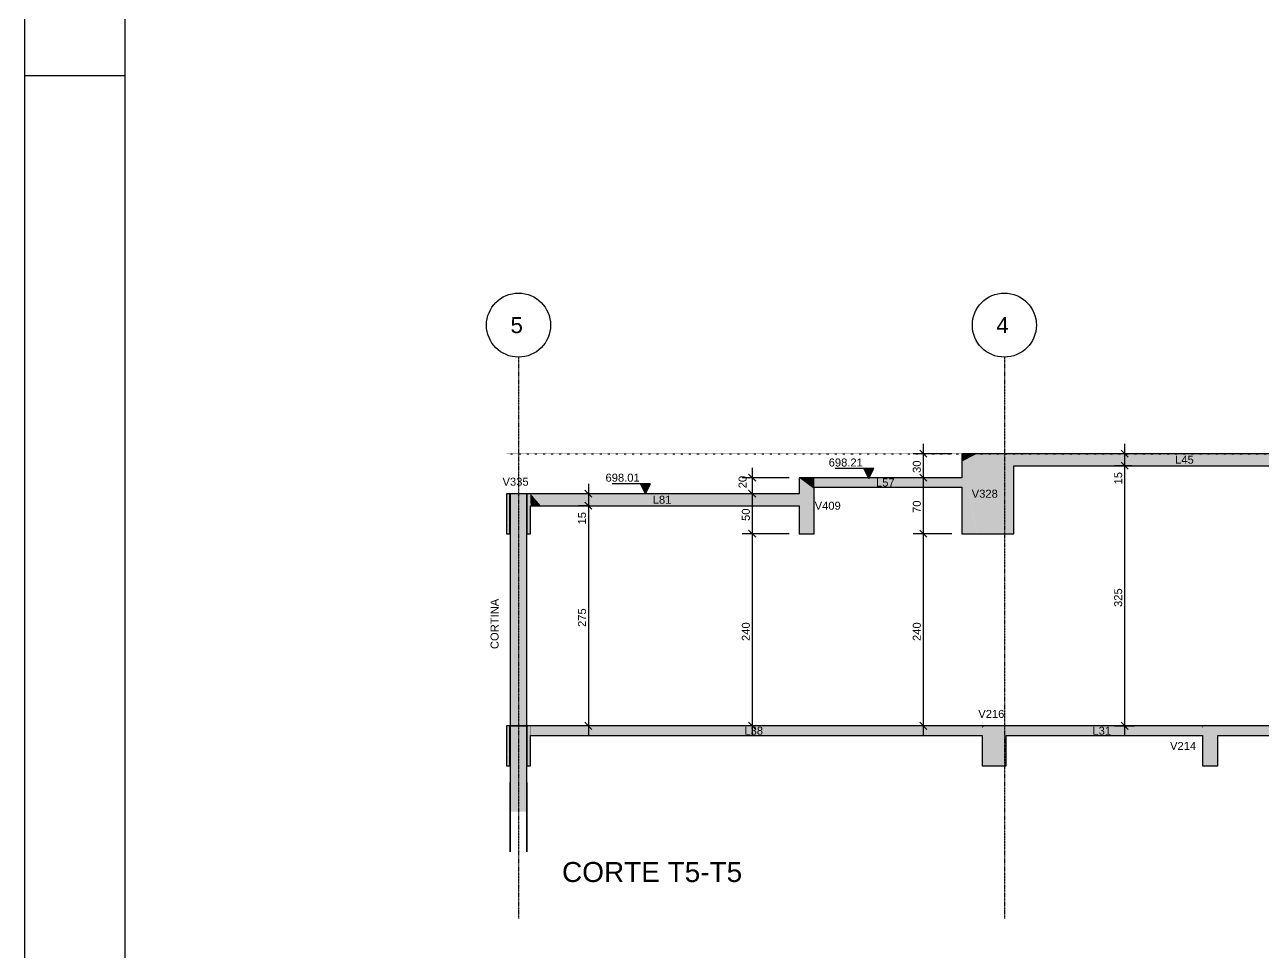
# Model space of a CAD drawing. Extents: x 37185 to 43130, y -8131 to -3926.
# Drawn here: x 37185 to 38732, y -6257 to -5098 of the extents above; entities that cross this region are included whole.
import ezdxf

# ---------------------------------------------------------------- set-up
doc = ezdxf.new("R2010")
doc.units = 0
doc.header["$MEASUREMENT"] = 0
doc.linetypes.add('ESTILO_TQS_0002', pattern=[0.4, 0.1, -0.3])
doc.linetypes.add('ESTILO_TQS_0004', pattern=[1.12, 0.5, -0.2, 0.01, -0.2, 0.01, -0.2])
for name, color, linetype in [('48', 4, 'CONTINUOUS'), ('50', 5, 'CONTINUOUS'), ('51', 5, 'CONTINUOUS'), ('52', 3, 'CONTINUOUS'), ('67', 7, 'CONTINUOUS'), ('70', 160, 'CONTINUOUS'), ('74', 2, 'CONTINUOUS'), ('75', 9, 'CONTINUOUS'), ('76', 3, 'CONTINUOUS'), ('79', 12, 'CONTINUOUS'), ('95', 7, 'CONTINUOUS'), ('96', 252, 'CONTINUOUS')]:
    doc.layers.add(name, color=color, linetype=linetype)
doc.styles.add('TQS_ARIAL', font='arial.ttf')

msp = doc.modelspace()

# ---------------------------------------------------------------- linework, layer by layer
at = {"layer": '48', "linetype": 'Continuous'}
for p, q in [((37790.7, -5733.8), (37790.7, -5683.8)), ((37790.7, -5683.8), (37790.7, -5683.8)), ((37790.7, -5683.8), (37790.7, -5733.8)), ((37790.9, -5683.8), (37790.7, -5683.8)), ((37812, -5683.8), (37811.8, -5683.8)), ((37812, -5733.8), (37812, -5683.8)), ((37812, -5683.8), (37812, -5733.8)), ((37790.7, -5733.8), (37790.9, -5733.8)), ((37811.8, -5733.8), (37812, -5733.8)), ((37812, -5733.8), (37812, -5733.8)), ((37790.7, -6023.9), (37790.7, -5973.9)), ((37790.7, -5973.9), (37790.7, -5973.9)), ((37790.7, -5973.9), (37790.7, -6023.9)), ((37790.9, -5973.9), (37790.7, -5973.9)), ((37812, -5973.9), (37811.8, -5973.9)), ((37812, -6023.9), (37812, -5973.9)), ((37812, -5973.9), (37812, -6023.9)), ((37790.7, -6023.9), (37790.9, -6023.9)), ((37811.8, -6023.9), (37812, -6023.9)), ((37812, -6023.9), (37812, -6023.9))]:
    msp.add_line(p, q, dxfattribs=at)
at = {"layer": '50', "linetype": 'Continuous'}
for centre in [(37801.4, -5473.2), (38408.4, -5473.2)]:
    msp.add_circle(centre, 40, dxfattribs=at)
at = {"layer": '52', "linetype": 'Continuous'}
for points in [[(39431.6, -5633.8), (39357.4, -5633.8), (39351, -5633.8), (39349.9, -5633.8), (38997.2, -5633.8), (38908.4, -5633.8), (38904.9, -5633.8), (38853.4, -5633.8), (38420.1, -5633.8), (38413.7, -5633.8), (38374.4, -5633.8), (38374.2, -5633.8), (38355.1, -5633.8)], [(38355.1, -5633.8), (38355.1, -5643.8), (38355.1, -5663.8)], [(38420.1, -5733.8), (38420.1, -5724.7), (38420.1, -5665.3), (38420.1, -5648.8)], [(38420.1, -5648.8), (38564.6, -5648.8), (38595.8, -5648.8), (38625.7, -5648.8), (38635, -5648.8), (38672.7, -5648.8), (38727.8, -5648.8), (38853.4, -5648.8)], [(38151.9, -5663.8), (38151.9, -5683.8)], [(38355.1, -5663.8), (38350.4, -5663.8), (38331.4, -5663.8), (38307, -5663.8), (38208, -5663.8), (38170.9, -5663.8), (38151.9, -5663.8)], [(38170.9, -5733.8), (38170.9, -5722.8), (38170.9, -5678), (38170.9, -5675.8)], [(38170.9, -5675.8), (38208, -5675.8), (38232.4, -5675.8), (38331.4, -5675.8), (38336.1, -5675.8), (38355.1, -5675.8)], [(38355.1, -5675.8), (38355.1, -5733.8)], [(37786.4, -5683.8), (37786.4, -5733.8)], [(37790.7, -5683.8), (37786.4, -5683.8)], [(37790.7, -5733.8), (37790.7, -5732.8), (37790.7, -5683.8)], [(37790.9, -5683.8), (37790.9, -5685.3), (37790.9, -5733.8), (37790.9, -5973.8)], [(37811.8, -5683.8), (37807.1, -5683.8), (37801.4, -5683.8), (37795.6, -5683.8), (37790.9, -5683.8)], [(37811.8, -5973.8), (37811.8, -5902.2), (37811.8, -5733.8), (37811.8, -5732.4), (37811.8, -5683.8)], [(38151.9, -5683.8), (37816.4, -5683.8), (37816, -5683.8), (37812, -5683.8)], [(37812, -5683.8), (37812, -5684.9), (37812, -5733.8)], [(37816.4, -5733.8), (37816.4, -5711.3), (37816.4, -5698.8)], [(37816.4, -5698.8), (37824.8, -5698.8), (37829.3, -5698.8), (37849.6, -5698.8), (37902.5, -5698.8), (38139.9, -5698.8), (38151.9, -5698.8)], [(38151.9, -5698.8), (38151.9, -5733.8)], [(37786.4, -5733.8), (37786.7, -5733.8), (37787.9, -5733.8), (37788.1, -5733.8), (37788.2, -5733.8), (37789.4, -5733.8), (37790.7, -5733.8)], [(37812, -5733.8), (37813.1, -5733.8), (37813.3, -5733.8), (37814.6, -5733.8), (37814.7, -5733.8), (37814.8, -5733.8), (37816, -5733.8), (37816.4, -5733.8)], [(38151.9, -5733.8), (38155.7, -5733.8), (38158.7, -5733.8), (38170.9, -5733.8)], [(38355.1, -5733.8), (38374.2, -5733.8), (38374.3, -5733.8), (38374.4, -5733.8), (38380.5, -5733.8), (38420.1, -5733.8)], [(37786.4, -5973.9), (37786.4, -6023.9)], [(37790.7, -5973.9), (37786.4, -5973.9)], [(37790.7, -6023.9), (37790.7, -6022.8), (37790.7, -5973.9)], [(37790.9, -5973.8), (37793.6, -5973.8), (37796, -5973.8), (37797.6, -5973.8), (37798.8, -5973.8), (37799.7, -5973.8), (37800.6, -5973.8), (37801.4, -5973.8)], [(37790.9, -5973.9), (37790.9, -5975.3), (37790.9, -6023.9), (37790.9, -6081), (37790.9, -6082.4), (37790.9, -6131), (37790.9, -6044.6)], [(37811.8, -5973.9), (37807.1, -5973.9), (37801.4, -5973.9), (37795.6, -5973.9), (37790.9, -5973.9)], [(37801.4, -5973.8), (37802.1, -5973.8), (37803, -5973.8), (37803.9, -5973.8), (37805.1, -5973.8), (37806.7, -5973.8), (37809.1, -5973.8), (37811.8, -5973.8)], [(37811.8, -6044.6), (37811.8, -6081), (37811.8, -6131), (37811.8, -6129.5), (37811.8, -6081), (37811.8, -6081), (37811.8, -6023.9), (37811.8, -6022.4), (37811.8, -5973.9)], [(39050.7, -5973.9), (38674.9, -5973.9), (38656.9, -5973.9), (38655.9, -5973.9), (38410.8, -5973.9), (38382.8, -5973.9), (38380.8, -5973.9), (37849.5, -5973.9), (37816.4, -5973.9), (37816, -5973.9), (37812, -5973.9)], [(37812, -5973.9), (37812, -5974.9), (37812, -6023.9)], [(37816.4, -6023.9), (37816.4, -6001.3), (37816.4, -5987), (37816.4, -5985.9)], [(37816.4, -5985.9), (37826.5, -5985.9), (37849.5, -5985.9), (38380.8, -5985.9)], [(38380.8, -5985.9), (38380.8, -6023.9)], [(38410.8, -6023.9), (38410.8, -6023), (38410.8, -6020.6), (38410.8, -5985.9)], [(38410.8, -5985.9), (38641.5, -5985.9), (38642.2, -5985.9), (38643.7, -5985.9), (38647.4, -5985.9), (38655.9, -5985.9)], [(38655.9, -5985.9), (38655.9, -6023.9)], [(38674.9, -6023.9), (38674.9, -6023), (38674.9, -6021), (38674.9, -5985.9)], [(38674.9, -5985.9), (39034.4, -5985.9), (39035.5, -5985.9), (39037.9, -5985.9), (39043.6, -5985.9), (39056.4, -5985.9)], [(37786.4, -6023.9), (37786.7, -6023.9), (37787.9, -6023.9), (37788.1, -6023.9), (37788.2, -6023.9), (37789.4, -6023.9), (37790.7, -6023.9)], [(37812, -6023.9), (37813.1, -6023.9), (37813.3, -6023.9), (37814.6, -6023.9), (37814.7, -6023.9), (37814.8, -6023.9), (37816, -6023.9), (37816.4, -6023.9)], [(38380.8, -6023.9), (38381.4, -6023.9), (38382.8, -6023.9), (38410.8, -6023.9)], [(38655.9, -6023.9), (38656.2, -6023.9), (38656.9, -6023.9), (38674.9, -6023.9)]]:
    msp.add_lwpolyline(points, dxfattribs=at)
at = {"layer": '67', "linetype": 'ESTILO_TQS_0002'}
msp.add_line((37786.4, -5633.8), (41476.9, -5633.8), dxfattribs=at)
at = {"layer": '70', "linetype": 'ESTILO_TQS_0004'}
for p, q in [((37801.4, -5513.2), (37801.4, -6214.6)), ((38408.4, -5513.2), (38408.4, -6214.6))]:
    msp.add_line(p, q, dxfattribs=at)
at = {"layer": '75', "linetype": 'Continuous'}
for p, q in [((38302.6, -5629.4), (38311.4, -5638.3)), ((38307, -5621.3), (38307, -5676.3)), ((38554.2, -5629.4), (38563.1, -5638.3)), ((38558.6, -5621.3), (38558.6, -5661.3)), ((38342.6, -5633.8), (38294.5, -5633.8)), ((38355.1, -5633.8), (38355.1, -5633.8)), ((38562.4, -5633.8), (38546.1, -5633.8)), ((38554.2, -5644.4), (38563.1, -5653.3)), ((38554.2, -5644.4), (38563.1, -5653.3)), ((38558.6, -5636.3), (38558.6, -5986.4)), ((38574.9, -5633.8), (38574.9, -5633.8)), ((38088.9, -5659.4), (38097.8, -5668.3)), ((38093.4, -5651.3), (38093.4, -5696.3)), ((38245.2, -5652.3), (38197.2, -5652.3)), ((38238.9, -5664.8), (38232.7, -5652.3)), ((38233.2, -5653.4), (38244.6, -5653.4)), ((38233.8, -5654.5), (38244.1, -5654.5)), ((38234.3, -5655.6), (38243.5, -5655.6)), ((38234.9, -5656.8), (38242.9, -5656.8)), ((38235.5, -5657.9), (38242.4, -5657.9)), ((38236, -5659), (38241.8, -5659)), ((38236.6, -5660.1), (38241.3, -5660.1)), ((38237.1, -5661.2), (38240.7, -5661.2)), ((38237.7, -5662.3), (38240.2, -5662.3)), ((38238.9, -5664.8), (38245.2, -5652.3)), ((38302.6, -5659.4), (38311.4, -5668.3)), ((38302.6, -5659.4), (38311.4, -5668.3)), ((38307, -5651.3), (38307, -5746.3)), ((38567.7, -5648.8), (38546.1, -5648.8)), ((38567.7, -5648.8), (38546.1, -5648.8)), ((38580.2, -5648.8), (38580.2, -5648.8)), ((38580.2, -5648.8), (38580.2, -5648.8)), ((37888.7, -5671.3), (37888.7, -5711.3)), ((37966.4, -5671.3), (37918.4, -5671.3)), ((37960.1, -5683.8), (37953.9, -5671.3)), ((37954.4, -5672.5), (37965.8, -5672.5)), ((37955, -5673.6), (37965.2, -5673.6)), ((37955.5, -5674.7), (37964.7, -5674.7)), ((37956.1, -5675.8), (37964.1, -5675.8)), ((37956.6, -5676.9), (37963.6, -5676.9)), ((37957.2, -5678), (37963, -5678)), ((37960.1, -5683.8), (37966.4, -5671.3)), ((38139.4, -5663.8), (38080.9, -5663.8)), ((38093.4, -5671.3), (38093.4, -5746.3)), ((38151.9, -5663.8), (38151.9, -5663.8)), ((38238.2, -5663.4), (38239.6, -5663.4)), ((38337.9, -5663.8), (38294.5, -5663.8)), ((38337.9, -5663.8), (38294.5, -5663.8)), ((38350.4, -5663.8), (38350.4, -5663.8)), ((38350.4, -5663.8), (38350.4, -5663.8)), ((37893, -5683.8), (37876.2, -5683.8)), ((37884.3, -5679.4), (37893.1, -5688.3)), ((37888.7, -5686.3), (37888.7, -5986.4)), ((37905.5, -5683.8), (37905.5, -5683.8)), ((37957.8, -5679.2), (37962.4, -5679.2)), ((37958.3, -5680.3), (37961.9, -5680.3)), ((37958.9, -5681.4), (37961.3, -5681.4)), ((37959.4, -5682.5), (37960.8, -5682.5)), ((38092.8, -5683.8), (38080.9, -5683.8)), ((38092.8, -5683.8), (38080.9, -5683.8)), ((38088.9, -5679.4), (38097.8, -5688.3)), ((38088.9, -5679.4), (38097.8, -5688.3)), ((38105.3, -5683.8), (38105.3, -5683.8)), ((38105.3, -5683.8), (38105.3, -5683.8)), ((37890, -5698.8), (37876.2, -5698.8)), ((37890, -5698.8), (37876.2, -5698.8)), ((37884.3, -5694.4), (37893.1, -5703.3)), ((37884.3, -5694.4), (37893.1, -5703.3)), ((37902.5, -5698.8), (37902.5, -5698.8)), ((37902.5, -5698.8), (37902.5, -5698.8)), ((38093.4, -5721.3), (38093.4, -5986.4)), ((38307, -5721.3), (38307, -5986.4)), ((38139.4, -5733.8), (38080.9, -5733.8)), ((38139.4, -5733.8), (38080.9, -5733.8)), ((38088.9, -5729.4), (38097.8, -5738.3)), ((38088.9, -5729.4), (38097.8, -5738.3)), ((38151.9, -5733.8), (38151.9, -5733.8)), ((38151.9, -5733.8), (38151.9, -5733.8)), ((38342.6, -5733.8), (38294.5, -5733.8)), ((38342.6, -5733.8), (38294.5, -5733.8)), ((38302.6, -5729.4), (38311.4, -5738.3)), ((38302.6, -5729.4), (38311.4, -5738.3)), ((38355.1, -5733.8), (38355.1, -5733.8)), ((38355.1, -5733.8), (38355.1, -5733.8)), ((37884.3, -5969.4), (37893.1, -5978.3)), ((38088.9, -5969.4), (38097.8, -5978.3)), ((38302.6, -5969.4), (38311.4, -5978.3)), ((38554.2, -5969.4), (38563.1, -5978.3)), ((37898.2, -5973.9), (37876.2, -5973.9)), ((37910.7, -5973.9), (37910.7, -5973.9)), ((38102.7, -5973.9), (38080.9, -5973.9)), ((38115.2, -5973.9), (38115.2, -5973.9)), ((38295, -5973.9), (38294.5, -5973.9)), ((38307.5, -5973.9), (38307.5, -5973.9)), ((38533.4, -5973.9), (38533.4, -5973.9)), ((38545.9, -5973.9), (38571.1, -5973.9))]:
    msp.add_line(p, q, dxfattribs=at)
at = {"layer": '79', "linetype": 'Continuous'}
for points in [[(38232.7, -5652.3), (38238.9, -5664.8), (38245.2, -5652.3), (38232.7, -5652.3)], [(37953.9, -5671.3), (37960.1, -5683.8), (37966.4, -5671.3), (37953.9, -5671.3)]]:
    msp.add_lwpolyline(points, dxfattribs=at)
at = {"layer": '95', "linetype": 'Continuous'}
for p, q in [((37184.5, -8131.3), (37184.5, -3926.3)), ((37309.5, -3976.3), (37309.5, -8081.3)), ((37184.5, -5161.3), (37309.5, -5161.3))]:
    msp.add_line(p, q, dxfattribs=at)
at = {"layer": '96', "linetype": 'Continuous'}
for points in [[(38355.1, -5643.8), (38420.1, -5665.3), (38420.1, -5633.8)], [(38355.1, -5643.8), (38420.1, -5633.8), (38355.1, -5643.8)], [(38355.1, -5643.8), (38420.1, -5633.8), (38413.7, -5633.8)], [(38355.1, -5643.8), (38413.7, -5633.8), (38355.1, -5643.8)], [(38355.1, -5643.8), (38413.7, -5633.8), (38374.4, -5633.8)], [(38355.1, -5643.8), (38374.4, -5633.8), (38355.1, -5643.8)], [(38355.1, -5643.8), (38374.4, -5633.8), (38374.2, -5633.8)], [(38355.1, -5643.8), (38374.2, -5633.8), (38355.1, -5643.8)], [(38355.1, -5643.8), (38374.2, -5633.8), (38355.1, -5633.8)], [(38355.1, -5643.8), (38355.1, -5633.8), (38355.1, -5643.8)], [(38355.1, -5643.8), (38355.1, -5733.8), (38374.2, -5733.8)], [(38355.1, -5643.8), (38374.2, -5733.8), (38355.1, -5643.8)], [(38355.1, -5643.8), (38374.2, -5733.8), (38374.2, -5733.8)], [(38355.1, -5643.8), (38374.2, -5733.8), (38355.1, -5643.8)], [(38355.1, -5643.8), (38374.3, -5733.8), (38374.4, -5733.8)], [(38355.1, -5643.8), (38374.4, -5733.8), (38355.1, -5643.8)], [(38355.1, -5643.8), (38374.4, -5733.8), (38380.5, -5733.8)], [(38355.1, -5643.8), (38380.5, -5733.8), (38355.1, -5643.8)], [(38355.1, -5643.8), (38380.5, -5733.8), (38420.1, -5733.8)], [(38355.1, -5643.8), (38420.1, -5733.8), (38355.1, -5643.8)], [(38355.1, -5643.8), (38420.1, -5733.8), (38420.1, -5724.7)], [(38355.1, -5643.8), (38420.1, -5724.7), (38355.1, -5643.8)], [(38355.1, -5643.8), (38420.1, -5724.7), (38420.1, -5665.3)], [(38355.1, -5643.8), (38420.1, -5665.3), (38355.1, -5643.8)], [(38420.1, -5633.8), (38420.1, -5648.8), (38564.6, -5648.8)], [(38420.1, -5633.8), (38564.6, -5648.8), (38420.1, -5633.8)], [(38420.1, -5633.8), (38564.6, -5648.8), (38595.8, -5648.8)], [(38420.1, -5633.8), (38595.8, -5648.8), (38420.1, -5633.8)], [(38420.1, -5633.8), (38595.8, -5648.8), (38625.7, -5648.8)], [(38420.1, -5633.8), (38625.7, -5648.8), (38420.1, -5633.8)], [(38420.1, -5633.8), (38625.7, -5648.8), (38635, -5648.8)], [(38420.1, -5633.8), (38635, -5648.8), (38420.1, -5633.8)], [(38420.1, -5633.8), (38635, -5648.8), (38672.7, -5648.8)], [(38420.1, -5633.8), (38672.7, -5648.8), (38420.1, -5633.8)], [(38420.1, -5633.8), (38672.7, -5648.8), (38727.8, -5648.8)], [(38420.1, -5633.8), (38727.8, -5648.8), (38420.1, -5633.8)], [(38420.1, -5633.8), (38727.8, -5648.8), (38853.4, -5648.8)], [(38420.1, -5633.8), (38853.4, -5648.8), (38420.1, -5633.8)], [(38420.1, -5633.8), (38853.4, -5648.8), (38853.4, -5647.6)], [(38420.1, -5633.8), (38853.4, -5647.6), (38420.1, -5633.8)], [(38420.1, -5633.8), (38853.4, -5647.6), (38853.4, -5645.8)], [(38420.1, -5633.8), (38853.4, -5645.8), (38420.1, -5633.8)], [(38420.1, -5633.8), (38853.4, -5645.8), (38853.4, -5633.8)], [(38420.1, -5633.8), (38853.4, -5633.8), (38420.1, -5633.8)], [(38151.9, -5663.8), (38151.9, -5733.8), (38155.7, -5733.8)], [(38151.9, -5663.8), (38155.7, -5733.8), (38151.9, -5663.8)], [(38151.9, -5663.8), (38155.7, -5733.8), (38158.7, -5733.8)], [(38151.9, -5663.8), (38158.7, -5733.8), (38151.9, -5663.8)], [(38151.9, -5663.8), (38158.7, -5733.8), (38170.9, -5733.8)], [(38151.9, -5663.8), (38170.9, -5733.8), (38151.9, -5663.8)], [(38151.9, -5663.8), (38170.9, -5733.8), (38170.9, -5722.8)], [(38151.9, -5663.8), (38170.9, -5722.8), (38151.9, -5663.8)], [(38151.9, -5663.8), (38170.9, -5722.8), (38170.9, -5678)], [(38151.9, -5663.8), (38170.9, -5678), (38151.9, -5663.8)], [(38151.9, -5663.8), (38170.9, -5678), (38170.9, -5663.8)], [(38151.9, -5663.8), (38170.9, -5663.8), (38151.9, -5663.8)], [(38170.9, -5665.7), (38355.1, -5666.3), (38355.1, -5663.8)], [(38170.9, -5665.7), (38355.1, -5663.8), (38170.9, -5665.7)], [(38170.9, -5665.7), (38355.1, -5663.8), (38350.4, -5663.8)], [(38170.9, -5665.7), (38350.4, -5663.8), (38170.9, -5665.7)], [(38170.9, -5665.7), (38350.4, -5663.8), (38331.4, -5663.8)], [(38170.9, -5665.7), (38331.4, -5663.8), (38170.9, -5665.7)], [(38170.9, -5665.7), (38331.4, -5663.8), (38307, -5663.8)], [(38170.9, -5665.7), (38307, -5663.8), (38170.9, -5665.7)], [(38170.9, -5665.7), (38307, -5663.8), (38208, -5663.8)], [(38170.9, -5665.7), (38208, -5663.8), (38170.9, -5665.7)], [(38170.9, -5665.7), (38208, -5663.8), (38170.9, -5663.8)], [(38170.9, -5665.7), (38170.9, -5663.8), (38170.9, -5665.7)], [(38170.9, -5665.7), (38170.9, -5675.8), (38208, -5675.8)], [(38170.9, -5665.7), (38208, -5675.8), (38170.9, -5665.7)], [(38170.9, -5665.7), (38208, -5675.8), (38232.4, -5675.8)], [(38170.9, -5665.7), (38232.4, -5675.8), (38170.9, -5665.7)], [(38170.9, -5665.7), (38232.4, -5675.8), (38331.4, -5675.8)], [(38170.9, -5665.7), (38331.4, -5675.8), (38170.9, -5665.7)], [(38170.9, -5665.7), (38331.4, -5675.8), (38336.1, -5675.8)], [(38170.9, -5665.7), (38336.1, -5675.8), (38170.9, -5665.7)], [(38170.9, -5665.7), (38336.1, -5675.8), (38355.1, -5675.8)], [(38170.9, -5665.7), (38355.1, -5675.8), (38170.9, -5665.7)], [(38170.9, -5665.7), (38355.1, -5675.8), (38355.1, -5674)], [(38170.9, -5665.7), (38355.1, -5674), (38170.9, -5665.7)], [(38170.9, -5665.7), (38355.1, -5674), (38355.1, -5666.3)], [(38170.9, -5665.7), (38355.1, -5666.3), (38170.9, -5665.7)], [(37786.4, -5683.8), (37786.4, -5733.8), (37786.7, -5733.8)], [(37786.4, -5683.8), (37786.7, -5733.8), (37786.4, -5683.8)], [(37786.4, -5683.8), (37786.7, -5733.8), (37787.9, -5733.8)], [(37786.4, -5683.8), (37787.9, -5733.8), (37786.4, -5683.8)], [(37786.4, -5683.8), (37787.9, -5733.8), (37788.1, -5733.8)], [(37786.4, -5683.8), (37788.1, -5733.8), (37786.4, -5683.8)], [(37786.4, -5683.8), (37788.1, -5733.8), (37788.1, -5733.8)], [(37786.4, -5683.8), (37788.1, -5733.8), (37786.4, -5683.8)], [(37786.4, -5683.8), (37788.2, -5733.8), (37789.4, -5733.8)], [(37786.4, -5683.8), (37789.4, -5733.8), (37786.4, -5683.8)], [(37786.4, -5683.8), (37789.4, -5733.8), (37790.7, -5733.8)], [(37786.4, -5683.8), (37790.7, -5733.8), (37786.4, -5683.8)], [(37786.4, -5683.8), (37790.7, -5733.8), (37790.7, -5732.8)], [(37786.4, -5683.8), (37790.7, -5732.8), (37786.4, -5683.8)], [(37786.4, -5683.8), (37790.7, -5732.8), (37790.7, -5683.8)], [(37786.4, -5683.8), (37790.7, -5683.8), (37786.4, -5683.8)], [(37790.9, -5683.8), (37790.9, -5973.8), (37793.6, -5973.8)], [(37790.9, -5683.8), (37793.6, -5973.8), (37790.9, -5683.8)], [(37790.9, -5683.8), (37793.6, -5973.8), (37796, -5973.8)], [(37790.9, -5683.8), (37796, -5973.8), (37790.9, -5683.8)], [(37790.9, -5683.8), (37796, -5973.8), (37797.6, -5973.8)], [(37790.9, -5683.8), (37797.6, -5973.8), (37790.9, -5683.8)], [(37790.9, -5683.8), (37797.6, -5973.8), (37798.8, -5973.8)], [(37790.9, -5683.8), (37798.8, -5973.8), (37790.9, -5683.8)], [(37790.9, -5683.8), (37798.8, -5973.8), (37799.7, -5973.8)], [(37790.9, -5683.8), (37799.7, -5973.8), (37790.9, -5683.8)], [(37790.9, -5683.8), (37799.7, -5973.8), (37800.6, -5973.8)], [(37790.9, -5683.8), (37800.6, -5973.8), (37790.9, -5683.8)], [(37790.9, -5683.8), (37800.6, -5973.8), (37801.4, -5973.8)], [(37790.9, -5683.8), (37801.4, -5973.8), (37790.9, -5683.8)], [(37790.9, -5683.8), (37801.4, -5973.8), (37802.1, -5973.8)], [(37790.9, -5683.8), (37802.1, -5973.8), (37790.9, -5683.8)], [(37790.9, -5683.8), (37802.1, -5973.8), (37803, -5973.8)], [(37790.9, -5683.8), (37803, -5973.8), (37790.9, -5683.8)], [(37790.9, -5683.8), (37803, -5973.8), (37803.9, -5973.8)], [(37790.9, -5683.8), (37803.9, -5973.8), (37790.9, -5683.8)], [(37790.9, -5683.8), (37803.9, -5973.8), (37805.1, -5973.8)], [(37790.9, -5683.8), (37805.1, -5973.8), (37790.9, -5683.8)], [(37790.9, -5683.8), (37805.1, -5973.8), (37806.7, -5973.8)], [(37790.9, -5683.8), (37806.7, -5973.8), (37790.9, -5683.8)], [(37790.9, -5683.8), (37806.7, -5973.8), (37809.1, -5973.8)], [(37790.9, -5683.8), (37809.1, -5973.8), (37790.9, -5683.8)], [(37790.9, -5683.8), (37809.1, -5973.8), (37811.8, -5973.8)], [(37790.9, -5683.8), (37811.8, -5973.8), (37790.9, -5683.8)], [(37790.9, -5683.8), (37811.8, -5973.8), (37811.8, -5902.2)], [(37790.9, -5683.8), (37811.8, -5902.2), (37790.9, -5683.8)], [(37790.9, -5683.8), (37811.8, -5902.2), (37811.8, -5683.8)], [(37790.9, -5683.8), (37811.8, -5683.8), (37790.9, -5683.8)], [(37816, -5683.8), (37812, -5683.8), (37812, -5684.9)], [(37816, -5683.8), (37812, -5684.9), (37816, -5683.8)], [(37816, -5683.8), (37812, -5684.9), (37812, -5733.8)], [(37816, -5683.8), (37812, -5733.8), (37816, -5683.8)], [(37816, -5683.8), (37812, -5733.8), (37813.1, -5733.8)], [(37816, -5683.8), (37813.1, -5733.8), (37816, -5683.8)], [(37816, -5683.8), (37813.1, -5733.8), (37813.3, -5733.8)], [(37816, -5683.8), (37813.3, -5733.8), (37816, -5683.8)], [(37816, -5683.8), (37813.3, -5733.8), (37814.6, -5733.8)], [(37816, -5683.8), (37814.6, -5733.8), (37816, -5683.8)], [(37816, -5683.8), (37814.6, -5733.8), (37814.7, -5733.8)], [(37816, -5683.8), (37814.7, -5733.8), (37816, -5683.8)], [(37816, -5683.8), (37814.7, -5733.8), (37814.8, -5733.8)], [(37816, -5683.8), (37814.8, -5733.8), (37816, -5683.8)], [(37816, -5683.8), (37814.8, -5733.8), (37816, -5733.8)], [(37816, -5683.8), (37816, -5733.8), (37816, -5683.8)], [(37816, -5683.8), (37816, -5733.8), (37816.4, -5733.8)], [(37816, -5683.8), (37816.4, -5733.8), (37816, -5683.8)], [(37816, -5683.8), (37816.4, -5733.8), (37816.4, -5711.3)], [(37816, -5683.8), (37816.4, -5711.3), (37816, -5683.8)], [(37816, -5683.8), (37816.4, -5711.3), (37816.4, -5697)], [(37816, -5683.8), (37816.4, -5697), (37816, -5683.8)], [(37816, -5683.8), (37816.4, -5697), (37816.4, -5683.8)], [(37816, -5683.8), (37816.4, -5683.8), (37816, -5683.8)], [(37816.4, -5683.8), (37816.4, -5698.8), (37824.8, -5698.8)], [(37816.4, -5683.8), (37824.8, -5698.8), (37816.4, -5683.8)], [(37816.4, -5683.8), (37824.8, -5698.8), (37829.3, -5698.8)], [(37816.4, -5683.8), (37829.3, -5698.8), (37816.4, -5683.8)], [(37816.4, -5683.8), (37829.3, -5698.8), (37849.6, -5698.8)], [(37816.4, -5683.8), (37849.6, -5698.8), (37816.4, -5683.8)], [(37816.4, -5683.8), (37849.6, -5698.8), (37902.5, -5698.8)], [(37816.4, -5683.8), (37902.5, -5698.8), (37816.4, -5683.8)], [(37816.4, -5683.8), (37902.5, -5698.8), (38139.9, -5698.8)], [(37816.4, -5683.8), (38139.9, -5698.8), (37816.4, -5683.8)], [(37816.4, -5683.8), (38139.9, -5698.8), (38151.9, -5698.8)], [(37816.4, -5683.8), (38151.9, -5698.8), (37816.4, -5683.8)], [(37816.4, -5683.8), (38151.9, -5698.8), (38151.9, -5696.5)], [(37816.4, -5683.8), (38151.9, -5696.5), (37816.4, -5683.8)], [(37816.4, -5683.8), (38151.9, -5696.5), (38151.9, -5686.7)], [(37816.4, -5683.8), (38151.9, -5686.7), (37816.4, -5683.8)], [(37816.4, -5683.8), (38151.9, -5686.7), (38151.9, -5683.8)], [(37816.4, -5683.8), (38151.9, -5683.8), (37816.4, -5683.8)], [(37786.4, -5973.9), (37786.4, -6023.9), (37786.7, -6023.9)], [(37786.4, -5973.9), (37786.7, -6023.9), (37786.4, -5973.9)], [(37786.4, -5973.9), (37786.7, -6023.9), (37787.9, -6023.9)], [(37786.4, -5973.9), (37787.9, -6023.9), (37786.4, -5973.9)], [(37786.4, -5973.9), (37787.9, -6023.9), (37788.1, -6023.9)], [(37786.4, -5973.9), (37788.1, -6023.9), (37786.4, -5973.9)], [(37786.4, -5973.9), (37788.1, -6023.9), (37788.1, -6023.9)], [(37786.4, -5973.9), (37788.1, -6023.9), (37786.4, -5973.9)], [(37786.4, -5973.9), (37788.2, -6023.9), (37789.4, -6023.9)], [(37786.4, -5973.9), (37789.4, -6023.9), (37786.4, -5973.9)], [(37786.4, -5973.9), (37789.4, -6023.9), (37790.7, -6023.9)], [(37786.4, -5973.9), (37790.7, -6023.9), (37786.4, -5973.9)], [(37786.4, -5973.9), (37790.7, -6023.9), (37790.7, -6022.8)], [(37786.4, -5973.9), (37790.7, -6022.8), (37786.4, -5973.9)], [(37786.4, -5973.9), (37790.7, -6022.8), (37790.7, -5973.9)], [(37786.4, -5973.9), (37790.7, -5973.9), (37786.4, -5973.9)], [(37790.9, -5973.9), (37790.9, -6081), (37793.6, -6081)], [(37790.9, -5973.9), (37793.6, -6081), (37790.9, -5973.9)], [(37790.9, -5973.9), (37793.6, -6081), (37796, -6081)], [(37790.9, -5973.9), (37796, -6081), (37790.9, -5973.9)], [(37790.9, -5973.9), (37796, -6081), (37797.6, -6081)], [(37790.9, -5973.9), (37797.6, -6081), (37790.9, -5973.9)], [(37790.9, -5973.9), (37797.6, -6081), (37798.8, -6081)], [(37790.9, -5973.9), (37798.8, -6081), (37790.9, -5973.9)], [(37790.9, -5973.9), (37798.8, -6081), (37799.7, -6081)], [(37790.9, -5973.9), (37799.7, -6081), (37790.9, -5973.9)], [(37790.9, -5973.9), (37799.7, -6081), (37800.6, -6081)], [(37790.9, -5973.9), (37800.6, -6081), (37790.9, -5973.9)], [(37790.9, -5973.9), (37800.6, -6081), (37801.4, -6081)], [(37790.9, -5973.9), (37801.4, -6081), (37790.9, -5973.9)], [(37790.9, -5973.9), (37801.4, -6081), (37802.1, -6081)], [(37790.9, -5973.9), (37802.1, -6081), (37790.9, -5973.9)], [(37790.9, -5973.9), (37802.1, -6081), (37803, -6081)], [(37790.9, -5973.9), (37803, -6081), (37790.9, -5973.9)], [(37790.9, -5973.9), (37803, -6081), (37803.9, -6081)], [(37790.9, -5973.9), (37803.9, -6081), (37790.9, -5973.9)], [(37790.9, -5973.9), (37803.9, -6081), (37805.1, -6081)], [(37790.9, -5973.9), (37805.1, -6081), (37790.9, -5973.9)], [(37790.9, -5973.9), (37805.1, -6081), (37806.7, -6081)], [(37790.9, -5973.9), (37806.7, -6081), (37790.9, -5973.9)], [(37790.9, -5973.9), (37806.7, -6081), (37809.1, -6081)], [(37790.9, -5973.9), (37809.1, -6081), (37790.9, -5973.9)], [(37790.9, -5973.9), (37809.1, -6081), (37811.8, -6081)], [(37790.9, -5973.9), (37811.8, -6081), (37790.9, -5973.9)], [(37790.9, -5973.9), (37811.8, -6081), (37811.8, -6081)], [(37790.9, -5973.9), (37811.8, -6081), (37790.9, -5973.9)], [(37790.9, -5973.9), (37811.8, -6081), (37811.8, -5973.9)], [(37790.9, -5973.9), (37811.8, -5973.9), (37790.9, -5973.9)], [(37816, -5973.9), (37812, -5973.9), (37812, -5974.9)], [(37816, -5973.9), (37812, -5974.9), (37816, -5973.9)], [(37816, -5973.9), (37812, -5974.9), (37812, -6023.9)], [(37816, -5973.9), (37812, -6023.9), (37816, -5973.9)], [(37816, -5973.9), (37812, -6023.9), (37813.1, -6023.9)], [(37816, -5973.9), (37813.1, -6023.9), (37816, -5973.9)], [(37816, -5973.9), (37813.1, -6023.9), (37813.3, -6023.9)], [(37816, -5973.9), (37813.3, -6023.9), (37816, -5973.9)], [(37816, -5973.9), (37813.3, -6023.9), (37814.6, -6023.9)], [(37816, -5973.9), (37814.6, -6023.9), (37816, -5973.9)], [(37816, -5973.9), (37814.6, -6023.9), (37814.7, -6023.9)], [(37816, -5973.9), (37814.7, -6023.9), (37816, -5973.9)], [(37816, -5973.9), (37814.7, -6023.9), (37814.8, -6023.9)], [(37816, -5973.9), (37814.8, -6023.9), (37816, -5973.9)], [(37816, -5973.9), (37814.8, -6023.9), (37816, -6023.9)], [(37816, -5973.9), (37816, -6023.9), (37816, -5973.9)], [(37816, -5973.9), (37816, -6023.9), (37816.4, -6023.9)], [(37816, -5973.9), (37816.4, -6023.9), (37816, -5973.9)], [(37816, -5973.9), (37816.4, -6023.9), (37816.4, -6001.3)], [(37816, -5973.9), (37816.4, -6001.3), (37816, -5973.9)], [(37816, -5973.9), (37816.4, -6001.3), (37816.4, -5987)], [(37816, -5973.9), (37816.4, -5987), (37816, -5973.9)], [(37816, -5973.9), (37816.4, -5987), (37816.4, -5973.9)], [(37816, -5973.9), (37816.4, -5973.9), (37816, -5973.9)], [(37849.5, -5973.9), (37816.4, -5973.9), (37816.4, -5979.3)], [(37849.5, -5973.9), (37816.4, -5979.3), (37849.5, -5973.9)], [(37849.5, -5973.9), (37816.4, -5979.3), (37816.4, -5982.7)], [(37849.5, -5973.9), (37816.4, -5982.7), (37849.5, -5973.9)], [(37849.5, -5973.9), (37816.4, -5982.7), (37816.4, -5985.9)], [(37849.5, -5973.9), (37816.4, -5985.9), (37849.5, -5973.9)], [(37849.5, -5973.9), (37816.4, -5985.9), (37826.5, -5985.9)], [(37849.5, -5973.9), (37826.5, -5985.9), (37849.5, -5973.9)], [(37849.5, -5973.9), (37826.5, -5985.9), (37849.5, -5985.9)], [(37849.5, -5973.9), (37849.5, -5985.9), (37849.5, -5973.9)], [(37849.5, -5973.9), (37849.5, -5985.9), (38380.8, -5985.9)], [(37849.5, -5973.9), (38380.8, -5985.9), (37849.5, -5973.9)], [(37849.5, -5973.9), (38380.8, -5985.9), (38380.8, -5985.6)], [(37849.5, -5973.9), (38380.8, -5985.6), (37849.5, -5973.9)], [(37849.5, -5973.9), (38380.8, -5985.6), (38380.8, -5985.1)], [(37849.5, -5973.9), (38380.8, -5985.1), (37849.5, -5973.9)], [(37849.5, -5973.9), (38380.8, -5985.1), (38380.8, -5973.9)], [(37849.5, -5973.9), (38380.8, -5973.9), (37849.5, -5973.9)], [(38382.8, -5973.9), (38380.8, -5973.9), (38380.8, -5974.7)], [(38382.8, -5973.9), (38380.8, -5974.7), (38382.8, -5973.9)], [(38382.8, -5973.9), (38380.8, -5974.7), (38380.8, -5977.1)], [(38382.8, -5973.9), (38380.8, -5977.1), (38382.8, -5973.9)], [(38382.8, -5973.9), (38380.8, -5977.1), (38380.8, -6023.9)], [(38382.8, -5973.9), (38380.8, -6023.9), (38382.8, -5973.9)], [(38382.8, -5973.9), (38380.8, -6023.9), (38381.4, -6023.9)], [(38382.8, -5973.9), (38381.4, -6023.9), (38382.8, -5973.9)], [(38382.8, -5973.9), (38381.4, -6023.9), (38382.8, -6023.9)], [(38382.8, -5973.9), (38382.8, -6023.9), (38382.8, -5973.9)], [(38382.8, -5973.9), (38382.8, -6023.9), (38410.8, -6023.9)], [(38382.8, -5973.9), (38410.8, -6023.9), (38382.8, -5973.9)], [(38382.8, -5973.9), (38410.8, -6023.9), (38410.8, -6023)], [(38382.8, -5973.9), (38410.8, -6023), (38382.8, -5973.9)], [(38382.8, -5973.9), (38410.8, -6023), (38410.8, -6020.6)], [(38382.8, -5973.9), (38410.8, -6020.6), (38382.8, -5973.9)], [(38382.8, -5973.9), (38410.8, -6020.6), (38410.8, -5973.9)], [(38382.8, -5973.9), (38410.8, -5973.9), (38382.8, -5973.9)], [(38410.8, -5973.9), (38410.8, -5985.9), (38641.5, -5985.9)], [(38410.8, -5973.9), (38641.5, -5985.9), (38410.8, -5973.9)], [(38410.8, -5973.9), (38641.5, -5985.9), (38642.2, -5985.9)], [(38410.8, -5973.9), (38642.2, -5985.9), (38410.8, -5973.9)], [(38410.8, -5973.9), (38642.2, -5985.9), (38643.7, -5985.9)], [(38410.8, -5973.9), (38643.7, -5985.9), (38410.8, -5973.9)], [(38410.8, -5973.9), (38643.7, -5985.9), (38647.4, -5985.9)], [(38410.8, -5973.9), (38647.4, -5985.9), (38410.8, -5973.9)], [(38410.8, -5973.9), (38647.4, -5985.9), (38655.9, -5985.9)], [(38410.8, -5973.9), (38655.9, -5985.9), (38410.8, -5973.9)], [(38410.8, -5973.9), (38655.9, -5985.9), (38655.9, -5985.6)], [(38410.8, -5973.9), (38655.9, -5985.6), (38410.8, -5973.9)], [(38410.8, -5973.9), (38655.9, -5985.6), (38655.9, -5985.2)], [(38410.8, -5973.9), (38655.9, -5985.2), (38410.8, -5973.9)], [(38410.8, -5973.9), (38655.9, -5985.2), (38655.9, -5973.9)], [(38410.8, -5973.9), (38655.9, -5973.9), (38410.8, -5973.9)], [(38656.9, -5973.9), (38655.9, -5973.9), (38655.9, -5974.7)], [(38656.9, -5973.9), (38655.9, -5974.7), (38656.9, -5973.9)], [(38656.9, -5973.9), (38655.9, -5974.7), (38655.9, -5976.7)], [(38656.9, -5973.9), (38655.9, -5976.7), (38656.9, -5973.9)], [(38656.9, -5973.9), (38655.9, -5976.7), (38655.9, -6023.9)], [(38656.9, -5973.9), (38655.9, -6023.9), (38656.9, -5973.9)], [(38656.9, -5973.9), (38655.9, -6023.9), (38656.2, -6023.9)], [(38656.9, -5973.9), (38656.2, -6023.9), (38656.9, -5973.9)], [(38656.9, -5973.9), (38656.2, -6023.9), (38656.9, -6023.9)], [(38656.9, -5973.9), (38656.9, -6023.9), (38656.9, -5973.9)], [(38656.9, -5973.9), (38656.9, -6023.9), (38674.9, -6023.9)], [(38656.9, -5973.9), (38674.9, -6023.9), (38656.9, -5973.9)], [(38656.9, -5973.9), (38674.9, -6023.9), (38674.9, -6023)], [(38656.9, -5973.9), (38674.9, -6023), (38656.9, -5973.9)], [(38656.9, -5973.9), (38674.9, -6023), (38674.9, -6021)], [(38656.9, -5973.9), (38674.9, -6021), (38656.9, -5973.9)], [(38656.9, -5973.9), (38674.9, -6021), (38674.9, -5973.9)], [(38656.9, -5973.9), (38674.9, -5973.9), (38656.9, -5973.9)], [(39050.7, -5973.9), (38674.9, -5973.9), (38674.9, -5974.1)], [(39050.7, -5973.9), (38674.9, -5974.1), (39050.7, -5973.9)], [(39050.7, -5973.9), (38674.9, -5974.1), (38674.9, -5974.5)], [(39050.7, -5973.9), (38674.9, -5974.5), (39050.7, -5973.9)], [(39050.7, -5973.9), (38674.9, -5974.5), (38674.9, -5985.9)], [(39050.7, -5973.9), (38674.9, -5985.9), (39050.7, -5973.9)], [(39050.7, -5973.9), (38674.9, -5985.9), (39034.4, -5985.9)]]:
    msp.add_solid(points, dxfattribs=at)

# ---------------------------------------------------------------- texts
at = {"layer": '51', "linetype": 'Continuous', "style": 'TQS_ARIAL'}
for s, p in [('5', (37791.4, -5483.2)), ('4', (38398.4, -5483.2))]:
    msp.add_text(s, height=20, dxfattribs=at).set_placement(p)
at = {"layer": '74', "linetype": 'Continuous', "style": 'TQS_ARIAL'}
for s, p in [('L45', (38621.7, -5646.3)), ('V335', (37781.4, -5673.8)), ('L57', (38248, -5674.8)), ('L81', (37969.1, -5696.3)), ('V409', (38171.4, -5703.8)), ('V328', (38367.6, -5688.8)), ('V216', (38375.8, -5963.9)), ('L38', (38083.6, -5984.9)), ('L31', (38518.4, -5984.9)), ('V214', (38615.4, -6003.9))]:
    msp.add_text(s, height=10, dxfattribs=at).set_placement(p)
msp.add_text('CORTINA', height=10, rotation=90, dxfattribs=at).set_placement((37776.5, -5877.9))
at = {"layer": '75', "linetype": 'Continuous', "style": 'TQS_ARIAL'}
for s, p in [('698.21', (38188.9, -5649.8)), ('698.01', (37910.1, -5668.8))]:
    msp.add_text(s, height=10, dxfattribs=at).set_placement(p)
for s, p in [('30', (38304, -5657.8)), ('20', (38086.3, -5677)), ('15', (38555.6, -5672.2)), ('70', (38304, -5707.8)), ('15', (37885.7, -5722.2)), ('50', (38090.4, -5717.8)), ('325', (38555.6, -5825.3)), ('275', (37885.7, -5850.3)), ('240', (38090.4, -5867.8)), ('240', (38304, -5867.8))]:
    msp.add_text(s, height=10, rotation=90, dxfattribs=at).set_placement(p)
at = {"layer": '76', "linetype": 'Continuous', "style": 'TQS_ARIAL'}
msp.add_text('CORTE T5-T5', height=25, dxfattribs=at).set_placement((37855.8, -6168.9))

doc.saveas('drawing.dxf')
